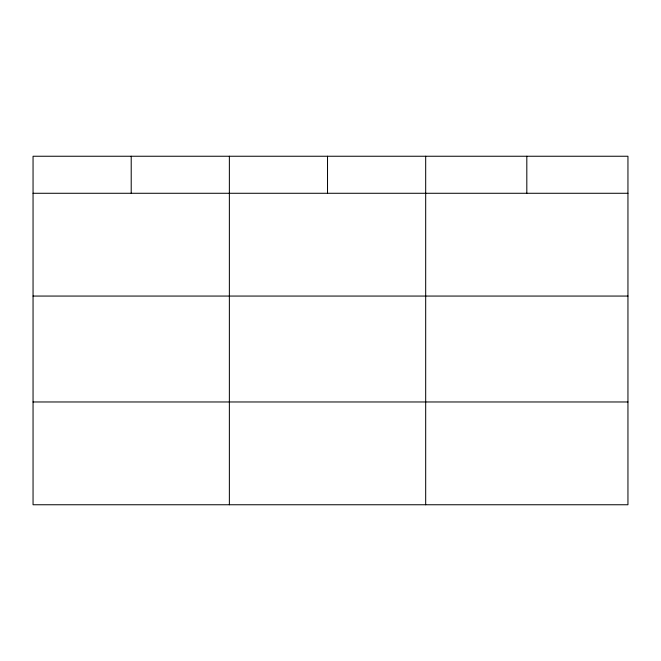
<?xml version="1.0" encoding="UTF-8"?>
<svg xmlns="http://www.w3.org/2000/svg" width="661" height="661" viewBox="0 0 661 661"><rect width="100%" height="100%" fill="white"/><g stroke="black" fill="none" stroke-linecap="round" stroke-linejoin="round"><path stroke-width="0.99" d="M627.95 296.062L627.95 156.244L33.05 156.244L33.05 504.756L627.95 504.756L627.95 296.062L33.05 296.062M33.05 193.276L627.95 193.276M33.05 401.971L627.95 401.971M526.817 156.244L526.817 193.276M425.684 156.244L425.684 504.756M327.526 156.244L327.526 193.276M229.367 156.244L229.367 504.756M131.209 156.244L131.209 193.276"/></g></svg>
